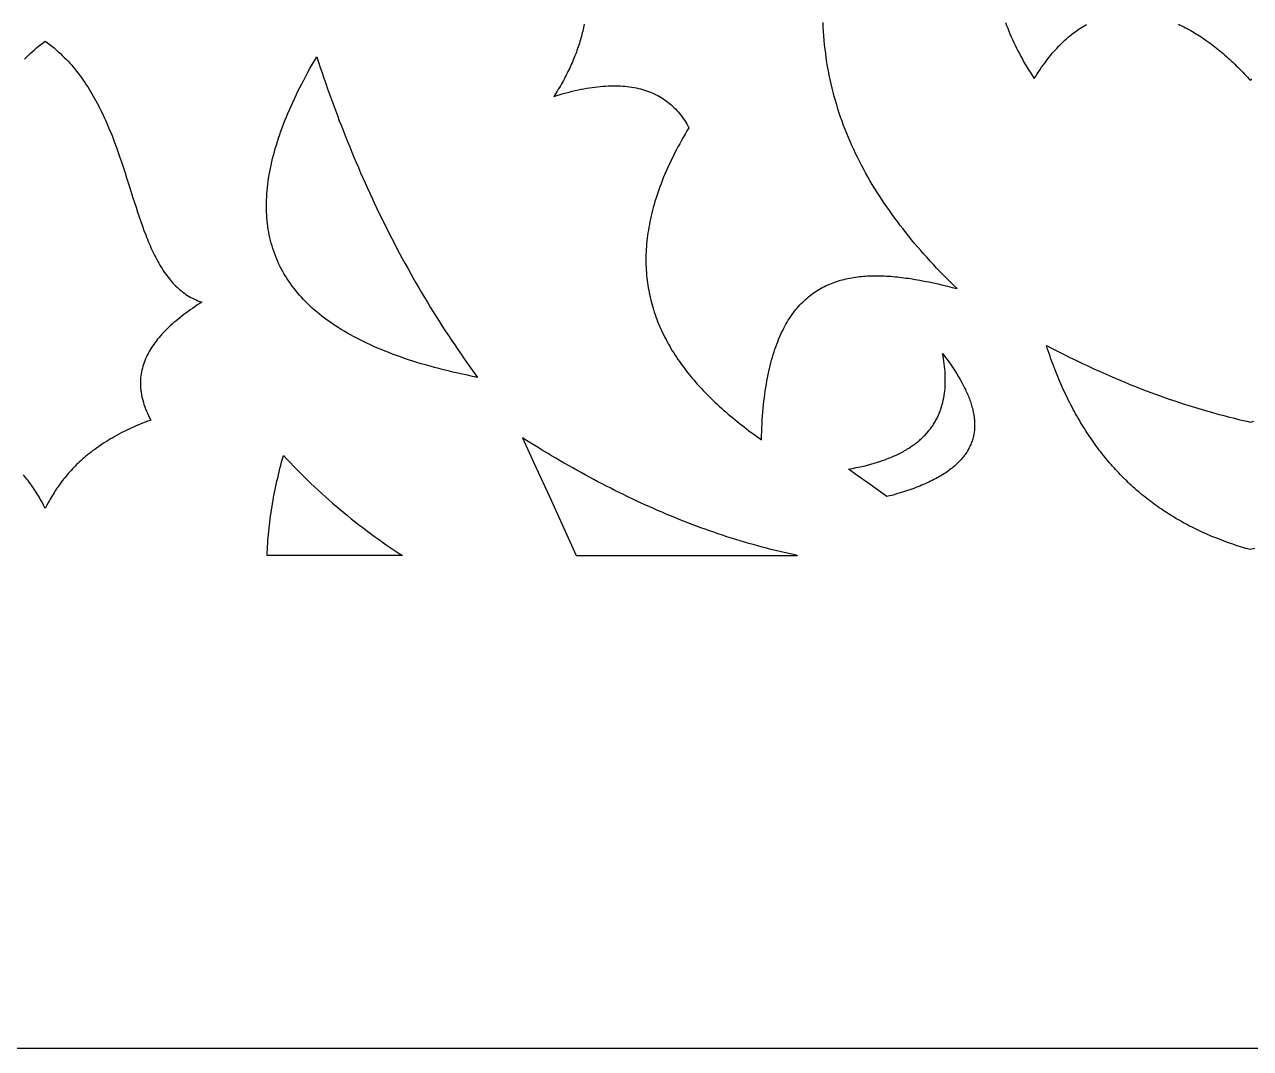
# Model space of a CAD drawing. Extents: x -4113 to -3113, y 1469 to 2469.
# Drawn here: x -3908.9 to -3759.7, y 1469.1 to 1593.7 of the extents above; entities that cross this region are included whole.
import ezdxf

# ---------------------------------------------------------------- set-up
doc = ezdxf.new("R2010")
doc.units = 0
doc.layers.add('PLAN_1', color=18, linetype='CONTINUOUS')

msp = doc.modelspace()

# ---------------------------------------------------------------- linework, layer by layer
at = {"layer": 'PLAN_1'}
for points in [[(-4113.04, 2469.07), (-3113.04, 2469.07), (-3113.04, 1469.07), (-4113.04, 1469.07)], [(-3853.77, 1550.75), (-3854.38, 1550.87), (-3854.99, 1551), (-3855.59, 1551.13), (-3856.18, 1551.26), (-3856.76, 1551.39), (-3857.33, 1551.53), (-3857.9, 1551.67), (-3858.46, 1551.81), (-3859.01, 1551.96), (-3859.55, 1552.11), (-3860.09, 1552.26), (-3860.62, 1552.41), (-3861.14, 1552.57), (-3861.65, 1552.73), (-3862.16, 1552.9), (-3862.65, 1553.06), (-3863.15, 1553.23), (-3863.63, 1553.41), (-3864.1, 1553.58), (-3864.57, 1553.76), (-3865.03, 1553.94), (-3865.49, 1554.13), (-3865.93, 1554.32), (-3866.37, 1554.51), (-3866.8, 1554.7), (-3867.23, 1554.9), (-3867.64, 1555.1), (-3868.05, 1555.3), (-3868.45, 1555.51), (-3868.85, 1555.71), (-3869.23, 1555.93), (-3869.61, 1556.14), (-3869.98, 1556.36), (-3870.35, 1556.58), (-3870.71, 1556.8), (-3871.06, 1557.03), (-3871.4, 1557.26), (-3871.73, 1557.49), (-3872.06, 1557.72), (-3872.38, 1557.96), (-3872.7, 1558.2), (-3873, 1558.44), (-3873.3, 1558.69), (-3873.59, 1558.94), (-3873.88, 1559.19), (-3874.16, 1559.45), (-3874.43, 1559.71), (-3874.69, 1559.97), (-3874.94, 1560.23), (-3875.19, 1560.5), (-3875.43, 1560.77), (-3875.67, 1561.04), (-3875.9, 1561.31), (-3876.12, 1561.59), (-3876.33, 1561.87), (-3876.53, 1562.16), (-3876.73, 1562.44), (-3876.92, 1562.73), (-3877.11, 1563.02), (-3877.29, 1563.32), (-3877.46, 1563.62), (-3877.62, 1563.92), (-3877.78, 1564.22), (-3877.93, 1564.53), (-3878.07, 1564.84), (-3878.2, 1565.15), (-3878.33, 1565.46), (-3878.45, 1565.78), (-3878.57, 1566.1), (-3878.67, 1566.42), (-3878.77, 1566.75), (-3878.87, 1567.08), (-3878.95, 1567.41), (-3879.03, 1567.74), (-3879.11, 1568.08), (-3879.17, 1568.42), (-3879.23, 1568.76), (-3879.28, 1569.11), (-3879.33, 1569.45), (-3879.37, 1569.8), (-3879.4, 1570.16), (-3879.42, 1570.51), (-3879.44, 1570.87), (-3879.45, 1571.23), (-3879.45, 1571.6), (-3879.45, 1571.96), (-3879.44, 1572.33), (-3879.43, 1572.71), (-3879.4, 1573.08), (-3879.37, 1573.46), (-3879.34, 1573.84), (-3879.29, 1574.22), (-3879.24, 1574.61), (-3879.19, 1575), (-3879.12, 1575.39), (-3879.05, 1575.78), (-3878.98, 1576.18), (-3878.89, 1576.58), (-3878.8, 1576.98), (-3878.71, 1577.38), (-3878.6, 1577.79), (-3878.49, 1578.2), (-3878.38, 1578.61), (-3878.25, 1579.03), (-3878.12, 1579.44), (-3877.99, 1579.86), (-3877.84, 1580.29), (-3877.69, 1580.71), (-3877.54, 1581.14), (-3877.38, 1581.57), (-3877.21, 1582.01), (-3877.03, 1582.44), (-3876.85, 1582.88), (-3876.66, 1583.32), (-3876.46, 1583.77), (-3876.26, 1584.21), (-3876.05, 1584.66), (-3875.84, 1585.11), (-3875.62, 1585.57), (-3875.39, 1586.02), (-3875.16, 1586.48), (-3874.92, 1586.94), (-3874.67, 1587.41), (-3874.42, 1587.88), (-3874.16, 1588.35), (-3873.89, 1588.82), (-3873.62, 1589.29), (-3873.34, 1589.77), (-3873.13, 1589.11), (-3872.91, 1588.46), (-3872.69, 1587.81), (-3872.46, 1587.16), (-3872.24, 1586.51), (-3872.01, 1585.86), (-3871.78, 1585.21), (-3871.55, 1584.56), (-3871.31, 1583.92), (-3871.07, 1583.27), (-3870.83, 1582.63), (-3870.59, 1581.99), (-3870.34, 1581.35), (-3870.09, 1580.71), (-3869.84, 1580.08), (-3869.59, 1579.44), (-3869.33, 1578.81), (-3869.07, 1578.17), (-3868.81, 1577.54), (-3868.54, 1576.91), (-3868.27, 1576.28), (-3868, 1575.66), (-3867.72, 1575.03), (-3867.45, 1574.41), (-3867.17, 1573.79), (-3866.88, 1573.17), (-3866.6, 1572.55), (-3866.31, 1571.93), (-3866.02, 1571.31), (-3865.72, 1570.7), (-3865.42, 1570.08), (-3865.12, 1569.47), (-3864.82, 1568.86), (-3864.51, 1568.25), (-3864.2, 1567.64), (-3863.89, 1567.04), (-3863.57, 1566.43), (-3863.25, 1565.83), (-3862.93, 1565.23), (-3862.6, 1564.63), (-3862.27, 1564.03), (-3861.94, 1563.44), (-3861.6, 1562.84), (-3861.26, 1562.25), (-3860.92, 1561.66), (-3860.58, 1561.07), (-3860.23, 1560.48), (-3859.87, 1559.9), (-3859.52, 1559.31), (-3859.16, 1558.73), (-3858.8, 1558.15), (-3858.43, 1557.57), (-3858.06, 1556.99), (-3857.69, 1556.41), (-3857.31, 1555.84), (-3856.93, 1555.27), (-3856.55, 1554.7), (-3856.16, 1554.13), (-3855.77, 1553.56), (-3855.38, 1553), (-3854.98, 1552.43), (-3854.58, 1551.87), (-3854.18, 1551.31)], [(-3797.18, 1553.67), (-3796.91, 1553.31), (-3796.64, 1552.95), (-3796.38, 1552.59), (-3796.13, 1552.23), (-3795.89, 1551.88), (-3795.66, 1551.52), (-3795.44, 1551.17), (-3795.23, 1550.83), (-3795.03, 1550.48), (-3794.84, 1550.14), (-3794.66, 1549.8), (-3794.57, 1549.63), (-3794.49, 1549.46), (-3794.4, 1549.29), (-3794.33, 1549.12), (-3794.25, 1548.96), (-3794.18, 1548.79), (-3794.11, 1548.63), (-3794.04, 1548.46), (-3793.97, 1548.3), (-3793.91, 1548.13), (-3793.85, 1547.97), (-3793.79, 1547.81), (-3793.74, 1547.65), (-3793.69, 1547.49), (-3793.64, 1547.33), (-3793.6, 1547.17), (-3793.55, 1547.01), (-3793.51, 1546.85), (-3793.48, 1546.69), (-3793.44, 1546.53), (-3793.41, 1546.38), (-3793.39, 1546.22), (-3793.36, 1546.07), (-3793.34, 1545.92), (-3793.32, 1545.76), (-3793.31, 1545.61), (-3793.3, 1545.46), (-3793.29, 1545.31), (-3793.28, 1545.16), (-3793.28, 1545.01), (-3793.28, 1544.86), (-3793.28, 1544.71), (-3793.29, 1544.56), (-3793.3, 1544.42), (-3793.31, 1544.27), (-3793.33, 1544.13), (-3793.35, 1543.98), (-3793.38, 1543.84), (-3793.4, 1543.7), (-3793.43, 1543.56), (-3793.47, 1543.42), (-3793.5, 1543.28), (-3793.55, 1543.14), (-3793.59, 1543), (-3793.64, 1542.86), (-3793.69, 1542.73), (-3793.74, 1542.59), (-3793.8, 1542.45), (-3793.86, 1542.32), (-3793.93, 1542.19), (-3794, 1542.05), (-3794.07, 1541.92), (-3794.15, 1541.79), (-3794.23, 1541.66), (-3794.31, 1541.53), (-3794.4, 1541.41), (-3794.49, 1541.28), (-3794.58, 1541.15), (-3794.68, 1541.03), (-3794.79, 1540.9), (-3794.89, 1540.78), (-3795, 1540.66), (-3795.12, 1540.54), (-3795.23, 1540.41), (-3795.35, 1540.29), (-3795.48, 1540.18), (-3795.61, 1540.06), (-3795.74, 1539.94), (-3795.88, 1539.82), (-3796.02, 1539.71), (-3796.17, 1539.6), (-3796.32, 1539.48), (-3796.47, 1539.37), (-3796.63, 1539.26), (-3796.79, 1539.15), (-3796.96, 1539.04), (-3797.13, 1538.93), (-3797.3, 1538.82), (-3797.48, 1538.72), (-3797.66, 1538.61), (-3797.85, 1538.51), (-3798.04, 1538.4), (-3798.23, 1538.3), (-3798.43, 1538.2), (-3798.64, 1538.1), (-3798.85, 1538), (-3799.06, 1537.9), (-3799.28, 1537.81), (-3799.5, 1537.71), (-3799.72, 1537.61), (-3799.95, 1537.52), (-3800.19, 1537.43), (-3800.43, 1537.34), (-3800.67, 1537.24), (-3800.92, 1537.15), (-3801.17, 1537.07), (-3801.43, 1536.98), (-3801.69, 1536.89), (-3801.95, 1536.81), (-3802.22, 1536.72), (-3802.5, 1536.64), (-3802.78, 1536.56), (-3803.06, 1536.47), (-3803.35, 1536.39), (-3803.65, 1536.32), (-3803.95, 1536.24), (-3806.29, 1537.9), (-3807.46, 1538.74), (-3808.63, 1539.58), (-3808.15, 1539.67), (-3807.68, 1539.76), (-3807.22, 1539.86), (-3806.77, 1539.96), (-3806.33, 1540.07), (-3805.91, 1540.19), (-3805.5, 1540.3), (-3805.09, 1540.43), (-3804.7, 1540.55), (-3804.51, 1540.62), (-3804.32, 1540.69), (-3804.13, 1540.76), (-3803.95, 1540.82), (-3803.77, 1540.9), (-3803.59, 1540.97), (-3803.41, 1541.04), (-3803.24, 1541.11), (-3803.07, 1541.19), (-3802.9, 1541.26), (-3802.74, 1541.34), (-3802.57, 1541.42), (-3802.41, 1541.5), (-3802.26, 1541.58), (-3802.1, 1541.66), (-3801.95, 1541.74), (-3801.8, 1541.83), (-3801.65, 1541.91), (-3801.51, 1542), (-3801.36, 1542.09), (-3801.22, 1542.18), (-3801.09, 1542.26), (-3800.95, 1542.36), (-3800.82, 1542.45), (-3800.69, 1542.54), (-3800.56, 1542.63), (-3800.44, 1542.73), (-3800.31, 1542.82), (-3800.19, 1542.92), (-3800.07, 1543.02), (-3799.96, 1543.12), (-3799.85, 1543.22), (-3799.73, 1543.32), (-3799.63, 1543.42), (-3799.52, 1543.52), (-3799.42, 1543.62), (-3799.31, 1543.73), (-3799.21, 1543.84), (-3799.12, 1543.94), (-3799.02, 1544.05), (-3798.93, 1544.16), (-3798.84, 1544.27), (-3798.75, 1544.38), (-3798.66, 1544.49), (-3798.58, 1544.6), (-3798.5, 1544.72), (-3798.42, 1544.83), (-3798.34, 1544.95), (-3798.26, 1545.06), (-3798.19, 1545.18), (-3798.12, 1545.3), (-3798.05, 1545.42), (-3797.98, 1545.54), (-3797.92, 1545.66), (-3797.85, 1545.78), (-3797.79, 1545.9), (-3797.73, 1546.02), (-3797.68, 1546.15), (-3797.62, 1546.27), (-3797.57, 1546.4), (-3797.52, 1546.53), (-3797.47, 1546.65), (-3797.42, 1546.78), (-3797.38, 1546.91), (-3797.33, 1547.04), (-3797.29, 1547.17), (-3797.25, 1547.3), (-3797.22, 1547.44), (-3797.18, 1547.57), (-3797.15, 1547.7), (-3797.09, 1547.97), (-3797.03, 1548.25), (-3796.98, 1548.53), (-3796.94, 1548.81), (-3796.91, 1549.09), (-3796.88, 1549.38), (-3796.86, 1549.66), (-3796.85, 1549.96), (-3796.85, 1550.25), (-3796.85, 1550.55), (-3796.85, 1550.85), (-3796.87, 1551.15), (-3796.88, 1551.46), (-3796.91, 1551.77), (-3796.94, 1552.08), (-3796.98, 1552.39), (-3797.02, 1552.71), (-3797.07, 1553.03), (-3797.12, 1553.35)], [(-3814.82, 1529.07), (-3815.36, 1529.18), (-3815.9, 1529.3), (-3816.44, 1529.43), (-3816.98, 1529.55), (-3817.52, 1529.68), (-3818.06, 1529.81), (-3818.6, 1529.95), (-3819.13, 1530.09), (-3819.67, 1530.24), (-3820.21, 1530.39), (-3820.74, 1530.54), (-3821.28, 1530.7), (-3821.81, 1530.86), (-3822.35, 1531.02), (-3822.88, 1531.19), (-3823.41, 1531.36), (-3823.94, 1531.53), (-3824.47, 1531.71), (-3825, 1531.89), (-3825.53, 1532.07), (-3826.06, 1532.26), (-3826.59, 1532.45), (-3827.12, 1532.65), (-3827.65, 1532.85), (-3828.17, 1533.05), (-3828.7, 1533.25), (-3829.23, 1533.46), (-3829.75, 1533.68), (-3830.28, 1533.89), (-3830.8, 1534.11), (-3831.32, 1534.33), (-3831.85, 1534.56), (-3832.37, 1534.79), (-3832.89, 1535.02), (-3833.41, 1535.25), (-3833.93, 1535.49), (-3834.45, 1535.73), (-3834.97, 1535.98), (-3835.49, 1536.23), (-3836.01, 1536.48), (-3836.53, 1536.73), (-3837.05, 1536.99), (-3837.56, 1537.25), (-3838.08, 1537.51), (-3838.6, 1537.78), (-3839.11, 1538.05), (-3839.63, 1538.32), (-3840.14, 1538.6), (-3840.66, 1538.87), (-3841.17, 1539.16), (-3841.68, 1539.44), (-3842.19, 1539.73), (-3842.71, 1540.02), (-3843.22, 1540.31), (-3843.73, 1540.61), (-3844.24, 1540.9), (-3844.75, 1541.2), (-3845.26, 1541.51), (-3845.77, 1541.82), (-3846.28, 1542.13), (-3846.79, 1542.44), (-3847.3, 1542.75), (-3847.8, 1543.07), (-3848.31, 1543.39), (-3846.67, 1539.81), (-3845.03, 1536.24), (-3841.77, 1529.07)], [(-3879.36, 1529.07), (-3879.35, 1529.43), (-3879.33, 1529.8), (-3879.32, 1530.16), (-3879.3, 1530.53), (-3879.27, 1530.89), (-3879.25, 1531.26), (-3879.22, 1531.63), (-3879.18, 1532), (-3879.14, 1532.38), (-3879.1, 1532.75), (-3879.06, 1533.13), (-3879.01, 1533.5), (-3878.96, 1533.88), (-3878.9, 1534.26), (-3878.84, 1534.64), (-3878.78, 1535.02), (-3878.72, 1535.4), (-3878.65, 1535.78), (-3878.58, 1536.16), (-3878.51, 1536.55), (-3878.43, 1536.94), (-3878.35, 1537.32), (-3878.27, 1537.71), (-3878.18, 1538.1), (-3878.09, 1538.49), (-3878, 1538.88), (-3877.91, 1539.27), (-3877.81, 1539.67), (-3877.71, 1540.06), (-3877.61, 1540.46), (-3877.5, 1540.85), (-3877.39, 1541.25), (-3876.98, 1540.81), (-3876.57, 1540.37), (-3876.15, 1539.94), (-3875.74, 1539.52), (-3875.32, 1539.09), (-3874.89, 1538.67), (-3874.47, 1538.25), (-3874.04, 1537.84), (-3873.6, 1537.43), (-3873.17, 1537.03), (-3872.73, 1536.63), (-3872.29, 1536.23), (-3871.85, 1535.83), (-3871.4, 1535.44), (-3870.96, 1535.06), (-3870.5, 1534.68), (-3870.05, 1534.3), (-3869.59, 1533.92), (-3869.14, 1533.55), (-3868.67, 1533.18), (-3868.21, 1532.82), (-3867.74, 1532.46), (-3867.27, 1532.1), (-3866.8, 1531.75), (-3866.32, 1531.4), (-3865.84, 1531.06), (-3865.36, 1530.72), (-3864.88, 1530.38), (-3864.39, 1530.05), (-3863.9, 1529.72), (-3863.41, 1529.39), (-3862.91, 1529.07)]]:
    msp.add_lwpolyline(points, close=True, dxfattribs=at)
for points in [[(-3840.79, 1593.74), (-3840.83, 1593.52), (-3840.88, 1593.31), (-3840.92, 1593.1), (-3840.97, 1592.89), (-3841.02, 1592.68), (-3841.08, 1592.46), (-3841.13, 1592.25), (-3841.19, 1592.04), (-3841.25, 1591.83), (-3841.31, 1591.61), (-3841.38, 1591.4), (-3841.45, 1591.19), (-3841.52, 1590.97), (-3841.59, 1590.76), (-3841.67, 1590.55), (-3841.74, 1590.33), (-3841.82, 1590.12), (-3841.91, 1589.9), (-3841.99, 1589.69), (-3842.08, 1589.48), (-3842.17, 1589.26), (-3842.26, 1589.05), (-3842.36, 1588.83), (-3842.45, 1588.62), (-3842.55, 1588.4), (-3842.66, 1588.19), (-3842.76, 1587.97), (-3842.87, 1587.76), (-3842.98, 1587.54), (-3843.09, 1587.33), (-3843.2, 1587.11), (-3843.32, 1586.9), (-3843.44, 1586.68), (-3843.56, 1586.47), (-3843.69, 1586.25), (-3843.81, 1586.04), (-3843.94, 1585.82), (-3844.07, 1585.6), (-3844.21, 1585.39), (-3844.48, 1584.95), (-3844.1, 1585.07), (-3843.72, 1585.18), (-3843.34, 1585.29), (-3842.97, 1585.39), (-3842.6, 1585.48), (-3842.24, 1585.57), (-3841.88, 1585.66), (-3841.53, 1585.73), (-3841.17, 1585.81), (-3840.83, 1585.87), (-3840.48, 1585.93), (-3840.14, 1585.99), (-3839.81, 1586.04), (-3839.48, 1586.08), (-3839.15, 1586.12), (-3838.83, 1586.16), (-3838.51, 1586.18), (-3838.19, 1586.2), (-3837.88, 1586.22), (-3837.57, 1586.23), (-3837.27, 1586.24), (-3836.97, 1586.23), (-3836.68, 1586.23), (-3836.39, 1586.22), (-3836.1, 1586.2), (-3835.82, 1586.18), (-3835.54, 1586.15), (-3835.26, 1586.11), (-3834.99, 1586.07), (-3834.72, 1586.03), (-3834.46, 1585.98), (-3834.2, 1585.92), (-3833.95, 1585.86), (-3833.7, 1585.79), (-3833.45, 1585.71), (-3833.21, 1585.63), (-3832.97, 1585.55), (-3832.73, 1585.46), (-3832.5, 1585.36), (-3832.28, 1585.26), (-3832.05, 1585.15), (-3831.83, 1585.04), (-3831.62, 1584.92), (-3831.41, 1584.8), (-3831.2, 1584.67), (-3831, 1584.53), (-3830.8, 1584.39), (-3830.61, 1584.25), (-3830.42, 1584.09), (-3830.23, 1583.94), (-3830.05, 1583.77), (-3829.87, 1583.6), (-3829.69, 1583.43), (-3829.52, 1583.25), (-3829.36, 1583.06), (-3829.19, 1582.87), (-3829.04, 1582.68), (-3828.88, 1582.47), (-3828.73, 1582.27), (-3828.59, 1582.05), (-3828.44, 1581.83), (-3828.31, 1581.61), (-3828.17, 1581.38), (-3828.04, 1581.14), (-3828.28, 1580.75), (-3828.51, 1580.35), (-3828.74, 1579.96), (-3828.96, 1579.57), (-3829.17, 1579.18), (-3829.38, 1578.79), (-3829.58, 1578.41), (-3829.78, 1578.02), (-3829.97, 1577.64), (-3830.16, 1577.26), (-3830.34, 1576.88), (-3830.51, 1576.51), (-3830.68, 1576.13), (-3830.85, 1575.76), (-3831, 1575.39), (-3831.16, 1575.02), (-3831.3, 1574.66), (-3831.44, 1574.29), (-3831.58, 1573.93), (-3831.71, 1573.57), (-3831.83, 1573.21), (-3831.95, 1572.85), (-3832.07, 1572.49), (-3832.18, 1572.14), (-3832.28, 1571.78), (-3832.38, 1571.43), (-3832.47, 1571.08), (-3832.56, 1570.74), (-3832.64, 1570.39), (-3832.72, 1570.04), (-3832.79, 1569.7), (-3832.86, 1569.36), (-3832.92, 1569.02), (-3832.98, 1568.68), (-3833.03, 1568.35), (-3833.08, 1568.01), (-3833.12, 1567.68), (-3833.16, 1567.35), (-3833.19, 1567.02), (-3833.21, 1566.69), (-3833.24, 1566.37), (-3833.25, 1566.04), (-3833.27, 1565.72), (-3833.27, 1565.4), (-3833.28, 1565.08), (-3833.27, 1564.76), (-3833.27, 1564.44), (-3833.26, 1564.13), (-3833.24, 1563.81), (-3833.22, 1563.5), (-3833.19, 1563.19), (-3833.16, 1562.88), (-3833.13, 1562.57), (-3833.09, 1562.27), (-3833.04, 1561.96), (-3833, 1561.66), (-3832.94, 1561.36), (-3832.88, 1561.05), (-3832.82, 1560.76), (-3832.76, 1560.46), (-3832.69, 1560.16), (-3832.61, 1559.87), (-3832.53, 1559.57), (-3832.45, 1559.28), (-3832.36, 1558.99), (-3832.27, 1558.7), (-3832.17, 1558.42), (-3832.07, 1558.13), (-3831.96, 1557.84), (-3831.86, 1557.56), (-3831.74, 1557.28), (-3831.62, 1557), (-3831.5, 1556.72), (-3831.38, 1556.44), (-3831.25, 1556.16), (-3831.11, 1555.89), (-3830.98, 1555.61), (-3830.83, 1555.34), (-3830.69, 1555.07), (-3830.54, 1554.8), (-3830.38, 1554.53), (-3830.23, 1554.26), (-3830.07, 1553.99), (-3829.9, 1553.73), (-3829.73, 1553.46), (-3829.56, 1553.2), (-3829.38, 1552.94), (-3829.2, 1552.68), (-3829.02, 1552.42), (-3828.83, 1552.16), (-3828.64, 1551.91), (-3828.45, 1551.65), (-3828.25, 1551.4), (-3828.04, 1551.14), (-3827.84, 1550.89), (-3827.63, 1550.64), (-3827.42, 1550.39), (-3827.2, 1550.14), (-3826.98, 1549.89), (-3826.76, 1549.65), (-3826.53, 1549.4), (-3826.3, 1549.16), (-3826.07, 1548.91), (-3825.83, 1548.67), (-3825.59, 1548.43), (-3825.35, 1548.19), (-3825.1, 1547.95), (-3824.86, 1547.71), (-3824.6, 1547.48), (-3824.35, 1547.24), (-3824.09, 1547.01), (-3823.83, 1546.77), (-3823.56, 1546.54), (-3823.29, 1546.31), (-3823.02, 1546.08), (-3822.75, 1545.85), (-3822.47, 1545.62), (-3822.19, 1545.39), (-3821.91, 1545.16), (-3821.62, 1544.94), (-3821.33, 1544.71), (-3821.04, 1544.49), (-3820.74, 1544.26), (-3820.45, 1544.04), (-3820.15, 1543.82), (-3819.84, 1543.6), (-3819.54, 1543.38), (-3819.23, 1543.16), (-3819.21, 1543.67), (-3819.19, 1544.16), (-3819.17, 1544.65), (-3819.15, 1545.14), (-3819.12, 1545.61), (-3819.08, 1546.07), (-3819.05, 1546.53), (-3819, 1546.98), (-3818.96, 1547.43), (-3818.91, 1547.86), (-3818.86, 1548.29), (-3818.81, 1548.71), (-3818.75, 1549.12), (-3818.68, 1549.53), (-3818.62, 1549.93), (-3818.55, 1550.32), (-3818.48, 1550.7), (-3818.4, 1551.08), (-3818.32, 1551.45), (-3818.24, 1551.82), (-3818.16, 1552.17), (-3818.07, 1552.52), (-3817.98, 1552.86), (-3817.88, 1553.2), (-3817.78, 1553.53), (-3817.68, 1553.85), (-3817.58, 1554.17), (-3817.47, 1554.48), (-3817.36, 1554.78), (-3817.24, 1555.08), (-3817.13, 1555.37), (-3817.01, 1555.65), (-3816.89, 1555.93), (-3816.76, 1556.2), (-3816.63, 1556.46), (-3816.5, 1556.72), (-3816.37, 1556.98), (-3816.23, 1557.22), (-3816.09, 1557.46), (-3815.95, 1557.7), (-3815.8, 1557.93), (-3815.65, 1558.15), (-3815.5, 1558.37), (-3815.35, 1558.58), (-3815.19, 1558.79), (-3815.03, 1558.99), (-3814.87, 1559.19), (-3814.71, 1559.37), (-3814.54, 1559.56), (-3814.37, 1559.74), (-3814.2, 1559.91), (-3814.02, 1560.08), (-3813.85, 1560.24), (-3813.67, 1560.4), (-3813.48, 1560.55), (-3813.3, 1560.7), (-3813.11, 1560.85), (-3812.93, 1560.98), (-3812.73, 1561.12), (-3812.54, 1561.25), (-3812.35, 1561.37), (-3812.15, 1561.49), (-3811.95, 1561.6), (-3811.75, 1561.71), (-3811.54, 1561.82), (-3811.33, 1561.92), (-3811.13, 1562.01), (-3810.91, 1562.1), (-3810.7, 1562.19), (-3810.49, 1562.27), (-3810.27, 1562.35), (-3810.05, 1562.43), (-3809.83, 1562.5), (-3809.61, 1562.56), (-3809.38, 1562.63), (-3809.16, 1562.68), (-3808.93, 1562.74), (-3808.7, 1562.79), (-3808.47, 1562.83), (-3808.23, 1562.88), (-3808, 1562.92), (-3807.76, 1562.95), (-3807.52, 1562.98), (-3807.28, 1563.01), (-3807.04, 1563.04), (-3806.79, 1563.06), (-3806.55, 1563.08), (-3806.3, 1563.09), (-3806.05, 1563.1), (-3805.8, 1563.11), (-3805.55, 1563.12), (-3805.3, 1563.12), (-3805.04, 1563.12), (-3804.79, 1563.11), (-3804.53, 1563.1), (-3804.27, 1563.09), (-3804.01, 1563.08), (-3803.75, 1563.07), (-3803.49, 1563.05), (-3803.22, 1563.03), (-3802.96, 1563), (-3802.69, 1562.98), (-3802.42, 1562.95), (-3802.15, 1562.91), (-3801.88, 1562.88), (-3801.61, 1562.84), (-3801.34, 1562.81), (-3801.07, 1562.77), (-3800.52, 1562.68), (-3799.96, 1562.58), (-3799.4, 1562.47), (-3798.84, 1562.36), (-3798.28, 1562.24), (-3797.71, 1562.12), (-3797.14, 1561.98), (-3796.57, 1561.85), (-3795.99, 1561.7), (-3795.41, 1561.55), (-3795.84, 1561.97), (-3796.26, 1562.38), (-3796.67, 1562.8), (-3797.09, 1563.22), (-3797.49, 1563.64), (-3797.9, 1564.06), (-3798.29, 1564.48), (-3798.69, 1564.91), (-3799.07, 1565.34), (-3799.46, 1565.76), (-3799.84, 1566.19), (-3800.21, 1566.63), (-3800.58, 1567.06), (-3800.94, 1567.49), (-3801.3, 1567.93), (-3801.65, 1568.37), (-3801.99, 1568.81), (-3802.34, 1569.25), (-3802.67, 1569.7), (-3803, 1570.14), (-3803.33, 1570.59), (-3803.65, 1571.04), (-3803.96, 1571.49), (-3804.27, 1571.94), (-3804.58, 1572.4), (-3804.87, 1572.86), (-3805.17, 1573.32), (-3805.45, 1573.78), (-3805.73, 1574.24), (-3806.01, 1574.7), (-3806.28, 1575.17), (-3806.54, 1575.64), (-3806.8, 1576.11), (-3807.05, 1576.58), (-3807.29, 1577.06), (-3807.53, 1577.53), (-3807.76, 1578.01), (-3807.99, 1578.49), (-3808.21, 1578.98), (-3808.42, 1579.46), (-3808.63, 1579.95), (-3808.83, 1580.44), (-3809.03, 1580.93), (-3809.22, 1581.42), (-3809.4, 1581.92), (-3809.58, 1582.42), (-3809.74, 1582.92), (-3809.91, 1583.42), (-3810.06, 1583.92), (-3810.21, 1584.43), (-3810.35, 1584.94), (-3810.49, 1585.45), (-3810.62, 1585.96), (-3810.74, 1586.48), (-3810.86, 1587), (-3810.97, 1587.52), (-3811.07, 1588.04), (-3811.16, 1588.57), (-3811.25, 1589.09), (-3811.33, 1589.62), (-3811.4, 1590.16), (-3811.47, 1590.69), (-3811.53, 1591.23), (-3811.58, 1591.77), (-3811.62, 1592.31), (-3811.66, 1592.86), (-3811.69, 1593.4), (-3811.71, 1593.95)], [(-3789.52, 1593.94), (-3789.39, 1593.59), (-3789.25, 1593.25), (-3789.11, 1592.9), (-3788.97, 1592.55), (-3788.82, 1592.21), (-3788.67, 1591.86), (-3788.51, 1591.52), (-3788.35, 1591.17), (-3788.18, 1590.83), (-3788.01, 1590.49), (-3787.83, 1590.15), (-3787.65, 1589.81), (-3787.46, 1589.47), (-3787.27, 1589.13), (-3787.07, 1588.79), (-3786.87, 1588.45), (-3786.66, 1588.12), (-3786.45, 1587.78), (-3786.23, 1587.44), (-3786.01, 1587.11), (-3785.84, 1587.4), (-3785.66, 1587.68), (-3785.48, 1587.96), (-3785.3, 1588.23), (-3785.12, 1588.49), (-3784.94, 1588.75), (-3784.75, 1589.01), (-3784.57, 1589.25), (-3784.38, 1589.5), (-3784.2, 1589.73), (-3784.01, 1589.96), (-3783.82, 1590.19), (-3783.63, 1590.41), (-3783.44, 1590.62), (-3783.25, 1590.83), (-3783.06, 1591.04), (-3782.86, 1591.23), (-3782.67, 1591.43), (-3782.47, 1591.61), (-3782.28, 1591.8), (-3782.08, 1591.97), (-3781.88, 1592.14), (-3781.68, 1592.31), (-3781.48, 1592.47), (-3781.28, 1592.63), (-3781.08, 1592.78), (-3780.88, 1592.92), (-3780.68, 1593.07), (-3780.47, 1593.2), (-3780.27, 1593.33), (-3780.07, 1593.46), (-3779.86, 1593.58), (-3779.65, 1593.69)], [(-3768.48, 1593.72), (-3768.26, 1593.62), (-3768.05, 1593.52), (-3767.83, 1593.41), (-3767.62, 1593.3), (-3767.4, 1593.19), (-3767.19, 1593.08), (-3766.98, 1592.96), (-3766.76, 1592.83), (-3766.55, 1592.71), (-3766.34, 1592.58), (-3766.13, 1592.45), (-3765.92, 1592.31), (-3765.7, 1592.18), (-3765.49, 1592.04), (-3765.29, 1591.9), (-3765.08, 1591.75), (-3764.87, 1591.6), (-3764.66, 1591.45), (-3764.45, 1591.3), (-3764.25, 1591.14), (-3764.04, 1590.98), (-3763.83, 1590.82), (-3763.63, 1590.65), (-3763.43, 1590.49), (-3763.22, 1590.32), (-3763.02, 1590.15), (-3762.82, 1589.97), (-3762.62, 1589.79), (-3762.42, 1589.61), (-3762.22, 1589.43), (-3762.02, 1589.25), (-3761.82, 1589.06), (-3761.62, 1588.87), (-3761.43, 1588.68), (-3761.23, 1588.49), (-3761.04, 1588.29), (-3760.84, 1588.1), (-3760.65, 1587.9), (-3760.46, 1587.7), (-3760.27, 1587.49), (-3760.08, 1587.29), (-3759.89, 1587.08), (-3759.7, 1586.87), (-3759.52, 1587.08)], [(-3908.91, 1589.46), (-3908.68, 1589.7), (-3908.44, 1589.93), (-3908.2, 1590.17), (-3907.95, 1590.39), (-3907.7, 1590.62), (-3907.45, 1590.84), (-3907.19, 1591.06), (-3906.92, 1591.27), (-3906.65, 1591.48), (-3906.37, 1591.68), (-3906.09, 1591.48), (-3905.82, 1591.27), (-3905.56, 1591.06), (-3905.3, 1590.84), (-3905.04, 1590.62), (-3904.79, 1590.39), (-3904.54, 1590.17), (-3904.3, 1589.93), (-3904.06, 1589.7), (-3903.83, 1589.46), (-3903.6, 1589.22), (-3903.38, 1588.98), (-3903.16, 1588.73), (-3902.95, 1588.48), (-3902.74, 1588.22), (-3902.53, 1587.97), (-3902.33, 1587.71), (-3902.14, 1587.45), (-3901.94, 1587.18), (-3901.75, 1586.91), (-3901.57, 1586.64), (-3901.39, 1586.37), (-3901.21, 1586.1), (-3901.03, 1585.82), (-3900.86, 1585.54), (-3900.69, 1585.26), (-3900.53, 1584.98), (-3900.37, 1584.69), (-3900.21, 1584.41), (-3900.06, 1584.12), (-3899.9, 1583.83), (-3899.76, 1583.54), (-3899.61, 1583.25), (-3899.47, 1582.95), (-3899.33, 1582.65), (-3899.19, 1582.36), (-3899.05, 1582.06), (-3898.92, 1581.76), (-3898.79, 1581.46), (-3898.66, 1581.16), (-3898.54, 1580.85), (-3898.41, 1580.55), (-3898.29, 1580.25), (-3898.17, 1579.94), (-3897.94, 1579.33), (-3897.71, 1578.72), (-3897.49, 1578.1), (-3897.28, 1577.49), (-3897.07, 1576.87), (-3896.87, 1576.26), (-3896.67, 1575.64), (-3896.47, 1575.03), (-3896.09, 1573.82), (-3895.71, 1572.62), (-3895.52, 1572.03), (-3895.33, 1571.45), (-3895.14, 1570.87), (-3894.95, 1570.29), (-3894.76, 1569.73), (-3894.56, 1569.17), (-3894.36, 1568.62), (-3894.15, 1568.09), (-3894.05, 1567.82), (-3893.95, 1567.56), (-3893.84, 1567.3), (-3893.73, 1567.04), (-3893.62, 1566.78), (-3893.51, 1566.53), (-3893.4, 1566.28), (-3893.28, 1566.04), (-3893.17, 1565.8), (-3893.05, 1565.56), (-3892.93, 1565.32), (-3892.81, 1565.09), (-3892.68, 1564.86), (-3892.56, 1564.63), (-3892.43, 1564.41), (-3892.3, 1564.19), (-3892.16, 1563.98), (-3892.03, 1563.77), (-3891.89, 1563.56), (-3891.75, 1563.36), (-3891.6, 1563.16), (-3891.45, 1562.97), (-3891.3, 1562.78), (-3891.15, 1562.59), (-3891, 1562.41), (-3890.84, 1562.23), (-3890.67, 1562.06), (-3890.51, 1561.89), (-3890.34, 1561.73), (-3890.17, 1561.57), (-3889.99, 1561.42), (-3889.81, 1561.27), (-3889.63, 1561.12), (-3889.44, 1560.99), (-3889.25, 1560.85), (-3889.05, 1560.72), (-3888.86, 1560.6), (-3888.65, 1560.48), (-3888.45, 1560.37), (-3888.23, 1560.27), (-3888.02, 1560.17), (-3887.8, 1560.07), (-3887.57, 1559.98), (-3887.34, 1559.9), (-3887.63, 1559.71), (-3887.92, 1559.53), (-3888.19, 1559.34), (-3888.47, 1559.15), (-3888.74, 1558.96), (-3889, 1558.77), (-3889.26, 1558.58), (-3889.52, 1558.39), (-3889.77, 1558.2), (-3890.01, 1558), (-3890.25, 1557.81), (-3890.49, 1557.61), (-3890.72, 1557.42), (-3890.94, 1557.22), (-3891.16, 1557.02), (-3891.37, 1556.82), (-3891.58, 1556.62), (-3891.78, 1556.42), (-3891.98, 1556.21), (-3892.17, 1556.01), (-3892.35, 1555.8), (-3892.53, 1555.59), (-3892.7, 1555.38), (-3892.87, 1555.17), (-3893.03, 1554.96), (-3893.18, 1554.75), (-3893.33, 1554.54), (-3893.47, 1554.32), (-3893.6, 1554.11), (-3893.73, 1553.89), (-3893.85, 1553.67), (-3893.96, 1553.45), (-3894.07, 1553.23), (-3894.17, 1553), (-3894.26, 1552.78), (-3894.35, 1552.55), (-3894.43, 1552.32), (-3894.5, 1552.1), (-3894.56, 1551.86), (-3894.62, 1551.63), (-3894.67, 1551.4), (-3894.71, 1551.16), (-3894.74, 1550.93), (-3894.77, 1550.69), (-3894.79, 1550.45), (-3894.79, 1550.33), (-3894.8, 1550.21), (-3894.8, 1550.09), (-3894.8, 1549.96), (-3894.8, 1549.84), (-3894.79, 1549.72), (-3894.78, 1549.6), (-3894.78, 1549.47), (-3894.77, 1549.35), (-3894.75, 1549.22), (-3894.74, 1549.1), (-3894.72, 1548.97), (-3894.7, 1548.85), (-3894.68, 1548.72), (-3894.66, 1548.6), (-3894.64, 1548.47), (-3894.61, 1548.34), (-3894.58, 1548.21), (-3894.51, 1547.96), (-3894.44, 1547.7), (-3894.36, 1547.44), (-3894.27, 1547.18), (-3894.17, 1546.91), (-3894.06, 1546.65), (-3893.94, 1546.38), (-3893.81, 1546.11), (-3893.67, 1545.84), (-3893.52, 1545.56), (-3893.88, 1545.43), (-3894.22, 1545.29), (-3894.56, 1545.16), (-3894.89, 1545.02), (-3895.22, 1544.88), (-3895.54, 1544.74), (-3895.85, 1544.6), (-3896.16, 1544.45), (-3896.46, 1544.31), (-3896.76, 1544.16), (-3897.05, 1544.02), (-3897.34, 1543.87), (-3897.62, 1543.72), (-3897.89, 1543.57), (-3898.16, 1543.41), (-3898.43, 1543.26), (-3898.69, 1543.11), (-3898.94, 1542.95), (-3899.19, 1542.79), (-3899.43, 1542.63), (-3899.67, 1542.48), (-3899.91, 1542.31), (-3900.14, 1542.15), (-3900.36, 1541.99), (-3900.58, 1541.83), (-3900.8, 1541.66), (-3901.01, 1541.5), (-3901.22, 1541.33), (-3901.42, 1541.16), (-3901.62, 1540.99), (-3901.82, 1540.82), (-3902.01, 1540.65), (-3902.19, 1540.48), (-3902.38, 1540.31), (-3902.56, 1540.14), (-3902.73, 1539.96), (-3902.9, 1539.79), (-3903.07, 1539.61), (-3903.23, 1539.43), (-3903.39, 1539.26), (-3903.55, 1539.08), (-3903.7, 1538.9), (-3903.85, 1538.72), (-3904, 1538.54), (-3904.15, 1538.36), (-3904.29, 1538.18), (-3904.42, 1537.99), (-3904.56, 1537.81), (-3904.69, 1537.63), (-3904.82, 1537.44), (-3904.95, 1537.26), (-3905.07, 1537.07), (-3905.19, 1536.88), (-3905.31, 1536.7), (-3905.43, 1536.51), (-3905.54, 1536.32), (-3905.65, 1536.13), (-3905.76, 1535.94), (-3905.87, 1535.75), (-3905.97, 1535.56), (-3906.17, 1535.18), (-3906.37, 1534.8), (-3906.57, 1535.18), (-3906.77, 1535.56), (-3906.88, 1535.75), (-3906.98, 1535.94), (-3907.09, 1536.13), (-3907.2, 1536.32), (-3907.32, 1536.51), (-3907.43, 1536.7), (-3907.55, 1536.88), (-3907.67, 1537.07), (-3907.8, 1537.26), (-3907.92, 1537.44), (-3908.05, 1537.63), (-3908.18, 1537.81), (-3908.32, 1537.99), (-3908.46, 1538.18), (-3908.6, 1538.36), (-3908.74, 1538.54), (-3908.89, 1538.72), (-3909.04, 1538.9)], [(-3759.16, 1529.94), (-3759.7, 1529.78), (-3760.25, 1529.94), (-3760.78, 1530.1), (-3761.32, 1530.26), (-3761.84, 1530.44), (-3762.37, 1530.62), (-3762.89, 1530.8), (-3763.4, 1531), (-3763.91, 1531.2), (-3764.17, 1531.3), (-3764.42, 1531.4), (-3764.67, 1531.51), (-3764.92, 1531.62), (-3765.17, 1531.73), (-3765.42, 1531.84), (-3765.67, 1531.95), (-3765.91, 1532.07), (-3766.16, 1532.18), (-3766.4, 1532.3), (-3766.64, 1532.42), (-3766.89, 1532.54), (-3767.13, 1532.66), (-3767.36, 1532.79), (-3767.6, 1532.92), (-3767.84, 1533.05), (-3768.07, 1533.18), (-3768.31, 1533.31), (-3768.54, 1533.44), (-3768.77, 1533.58), (-3769, 1533.72), (-3769.23, 1533.86), (-3769.46, 1534), (-3769.69, 1534.14), (-3769.92, 1534.29), (-3770.14, 1534.43), (-3770.36, 1534.58), (-3770.59, 1534.73), (-3770.81, 1534.88), (-3771.03, 1535.04), (-3771.25, 1535.19), (-3771.46, 1535.35), (-3771.68, 1535.51), (-3771.89, 1535.67), (-3772.11, 1535.84), (-3772.32, 1536), (-3772.53, 1536.17), (-3772.74, 1536.34), (-3772.95, 1536.51), (-3773.16, 1536.69), (-3773.36, 1536.86), (-3773.57, 1537.04), (-3773.77, 1537.22), (-3773.98, 1537.4), (-3774.18, 1537.58), (-3774.38, 1537.77), (-3774.57, 1537.95), (-3774.77, 1538.14), (-3774.97, 1538.33), (-3775.16, 1538.53), (-3775.36, 1538.72), (-3775.55, 1538.92), (-3775.74, 1539.12), (-3775.93, 1539.32), (-3776.12, 1539.52), (-3776.3, 1539.73), (-3776.49, 1539.94), (-3776.67, 1540.14), (-3776.85, 1540.36), (-3777.04, 1540.57), (-3777.22, 1540.78), (-3777.4, 1541), (-3777.57, 1541.22), (-3777.75, 1541.44), (-3777.92, 1541.67), (-3778.1, 1541.89), (-3778.27, 1542.12), (-3778.44, 1542.35), (-3778.61, 1542.58), (-3778.78, 1542.82), (-3778.94, 1543.05), (-3779.11, 1543.29), (-3779.27, 1543.53), (-3779.43, 1543.77), (-3779.6, 1544.02), (-3779.75, 1544.26), (-3779.91, 1544.51), (-3780.07, 1544.76), (-3780.22, 1545.02), (-3780.38, 1545.27), (-3780.53, 1545.53), (-3780.68, 1545.79), (-3780.83, 1546.05), (-3780.98, 1546.32), (-3781.13, 1546.58), (-3781.27, 1546.85), (-3781.42, 1547.12), (-3781.56, 1547.4), (-3781.7, 1547.67), (-3781.84, 1547.95), (-3781.98, 1548.23), (-3782.11, 1548.51), (-3782.25, 1548.79), (-3782.38, 1549.08), (-3782.52, 1549.37), (-3782.65, 1549.66), (-3782.78, 1549.95), (-3782.9, 1550.25), (-3783.03, 1550.55), (-3783.16, 1550.85), (-3783.28, 1551.15), (-3783.4, 1551.45), (-3783.52, 1551.76), (-3783.64, 1552.07), (-3783.76, 1552.38), (-3783.87, 1552.7), (-3783.99, 1553.01), (-3784.1, 1553.33), (-3784.21, 1553.65), (-3784.32, 1553.97), (-3784.43, 1554.3), (-3784.54, 1554.63), (-3783.83, 1554.26), (-3783.11, 1553.9), (-3782.39, 1553.54), (-3781.67, 1553.18), (-3780.95, 1552.83), (-3780.22, 1552.48), (-3779.48, 1552.14), (-3778.75, 1551.8), (-3778.01, 1551.46), (-3777.26, 1551.13), (-3776.52, 1550.81), (-3775.77, 1550.48), (-3775.01, 1550.17), (-3774.25, 1549.86), (-3773.48, 1549.55), (-3772.71, 1549.25), (-3771.94, 1548.96), (-3771.16, 1548.67), (-3770.38, 1548.39), (-3769.59, 1548.11), (-3768.8, 1547.84), (-3768, 1547.58), (-3767.19, 1547.32), (-3766.38, 1547.07), (-3765.57, 1546.82), (-3765.16, 1546.7), (-3764.75, 1546.59), (-3764.34, 1546.47), (-3763.92, 1546.35), (-3763.51, 1546.24), (-3763.09, 1546.13), (-3762.67, 1546.02), (-3762.25, 1545.91), (-3761.83, 1545.81), (-3761.41, 1545.7), (-3760.99, 1545.6), (-3760.56, 1545.5), (-3760.13, 1545.4), (-3759.7, 1545.3), (-3759.28, 1545.4)]]:
    msp.add_lwpolyline(points, dxfattribs=at)

doc.saveas('drawing.dxf')
